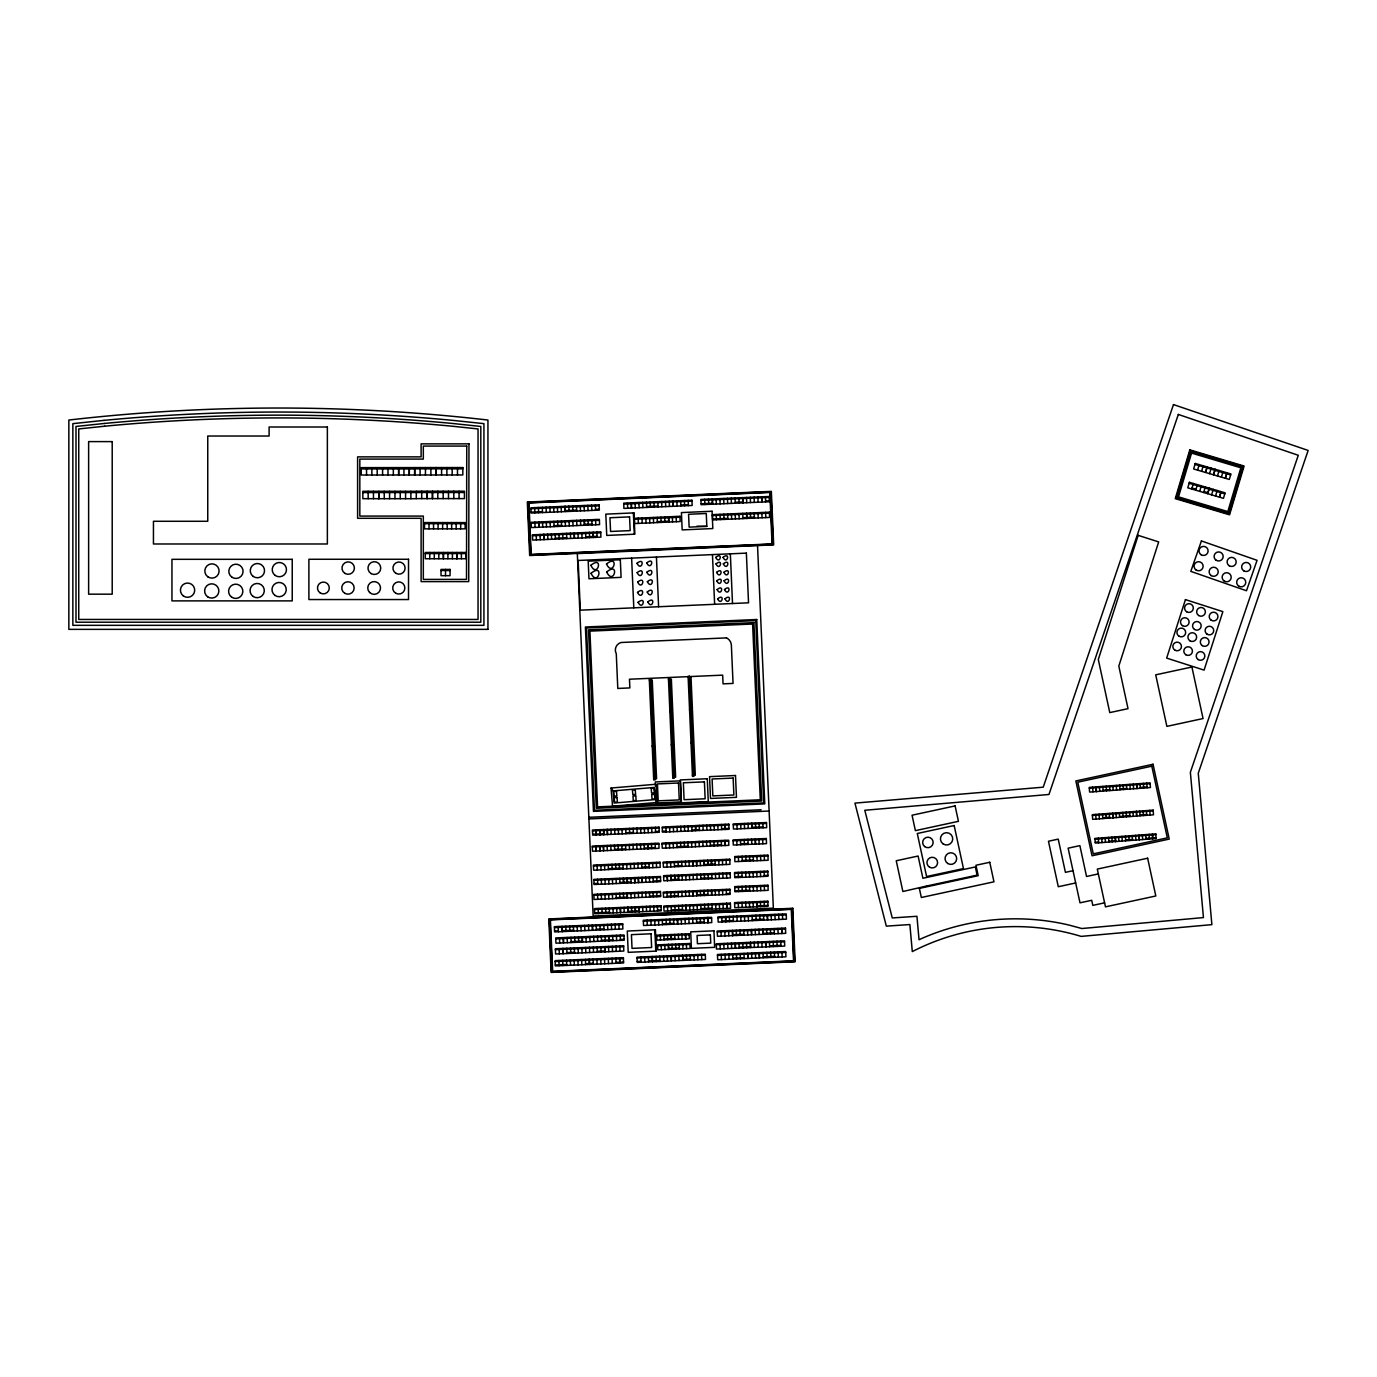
<?xml version="1.0" encoding="UTF-8"?>
<svg xmlns="http://www.w3.org/2000/svg" width="1377" height="1377" viewBox="0 0 1377 1377"><rect width="100%" height="100%" fill="white"/><g stroke="black" fill="none" stroke-linecap="round" stroke-linejoin="round"><path stroke-width="1.5" d="M1191.742 488.99L1193.343 483.499M1197.56 470.108L1199.178 464.617M1195.752 490.178L1197.37 484.687M1201.605 471.295L1203.223 465.805M1199.694 491.331L1201.312 485.84M1203.67 492.501L1205.34 487.028M1209.574 473.654L1211.192 468.146M1209.281 488.181L1207.663 493.672L1209.299 488.181M1211.605 494.842L1213.24 489.351M1217.475 475.977L1219.093 470.469M1215.564 495.995L1217.165 490.505M1221.382 477.13L1223 471.623M1221.089 491.658L1219.471 497.149L1221.141 491.675M1072.993 870.712L1065.419 872.347L1058.224 839.127L1048.465 841.244L1058.293 886.719L1075.644 882.967M1098.347 873.913L1086.539 876.478L1079.878 845.633L1068.122 848.18L1079.998 902.83L1091.703 900.3L1092.804 905.377L1104.595 902.83M611.027 788.023L656.02 784.253L657.535 802.447L612.558 806.216L611.027 788.023L613.161 790.897L614.176 803.032L655.418 799.572L657.535 802.447M613.161 790.897L654.385 787.437L655.418 799.572M1089.327 788.212L1150.139 783.668M1103.115 790.278L1109.81 789.778M1120.017 788.952L1126.713 788.47M1140.294 787.472L1146.972 786.973M1120.069 789.761L1150.432 787.541L1150.088 782.859L1089.259 787.403L1089.603 792.068L1119.966 789.847L1119.725 785.097M1122.875 813.153L1153.22 810.933M1092.409 815.477L1122.754 813.239M1102.805 817.783L1109.535 817.284M1119.639 816.544L1129.794 815.735M1140.018 814.977L1146.731 814.478M1095.025 839.213L1155.837 834.669M1125.715 839.953L1132.41 839.471M1145.991 838.473L1156.06 837.732M1095.249 842.276L1098.588 842.018M1108.812 841.278L1115.508 840.779M706.814 526.358L689.137 527.133L688.569 514.275L706.263 513.501L706.814 526.358L696.969 526.186M576.756 553.451L529.663 555.516L527.322 502.037L771.344 491.382L773.685 544.862L577.324 553.606L593.143 916.015L773.358 908.149L757.539 545.74M688.156 677.364L691.03 677.243L692.424 709.241L689.55 709.362M649.359 680.152L652.25 680.014L653.662 712.27L650.77 712.391M668.482 679.309L671.356 679.188L672.751 711.169L669.876 711.307M689.584 710.36L692.459 710.239L693.87 742.237L690.979 742.358M669.928 712.305L672.802 712.184L674.196 744.165L671.322 744.303M650.805 713.406L653.714 713.286L655.108 745.525L652.216 745.663M691.03 743.356L693.905 743.236L695.299 775.234L692.424 775.354M671.356 745.301L674.231 745.181L675.642 777.179L672.751 777.299M652.268 746.661L655.159 746.541L656.571 778.797L653.662 778.917M588.84 817.301L761.137 809.779M588.908 818.919L769.123 811.036M735.163 498.835L769.209 497.407M700.979 500.35L735.025 498.922M623.729 504.068L691.977 501.125M530.937 508.715L599.167 505.772M735.301 502.261L742.823 501.951M765.595 500.987L769.364 500.832M701.117 503.775L712.477 503.293M646.639 506.547L657.931 506.065M680.823 505.032L688.311 504.722M531.074 512.141L542.435 511.676M565.258 510.626L576.619 510.161M595.57 509.37L599.322 509.197M565.327 521.711L599.391 520.282M712.477 515.566L769.399 513.105M531.143 523.226L565.207 521.797M668.637 517.7L679.997 517.218M634.453 519.215L668.499 517.786M584.468 524.344L591.99 524.035M712.615 518.991L727.796 518.354M742.926 517.735L754.338 517.167M554.053 525.704L561.541 525.394M657.345 521.694L668.637 521.212M565.517 526.048L599.58 524.62L599.356 519.37L531.109 522.313L531.333 527.563L565.379 526.134L565.293 520.799M532.469 535.722L600.716 532.796M555.379 538.2L566.67 537.736M585.793 536.858L597.05 536.376M733.27 824.806L766.507 823.412M592.489 830.899L659.067 828.025M662.268 827.904L728.846 825.047M625.984 832.775L633.334 832.465M655.555 831.536L659.222 831.381M695.764 829.78L699.413 829.625M721.617 828.696L728.984 828.386M751.945 827.37L762.927 826.923M592.644 834.255L603.728 833.791M662.406 831.26L666.072 831.106M691.96 830.021L695.626 829.866M695.265 841.691L662.027 843.085L662.251 848.198L695.471 846.803L695.385 841.605L728.605 840.211L728.829 845.34L695.592 846.717M728.64 841.106L662.062 843.963M733.132 840.796L766.352 839.402M592.299 846.958L658.877 844.084M644.316 848.06L655.314 847.595M677.054 846.7L688.07 846.235M710.412 845.22L721.428 844.755M740.688 843.826L748.055 843.516M614.641 849.385L625.674 848.92M625.829 849.712L659.049 848.318L658.843 843.206L592.265 846.08L592.471 851.193L625.709 849.798L625.623 844.6M734.733 857.423L767.953 856.029M593.453 865.978L660.031 863.104M663.232 862.983L729.81 860.109M742.289 860.453L753.374 859.988M608.445 868.698L623.11 868.078M641.802 867.217L649.135 866.908M674.506 865.858L681.873 865.548M704.146 864.549L715.231 864.085M663.611 876.564L730.189 873.689M734.578 873.414L767.798 872.02M593.9 880.264L660.478 877.39M671.167 879.593L678.551 879.283M700.773 878.285L711.892 877.803M734.716 876.753L742.048 876.443M764.269 875.514L767.936 875.359M594.038 883.604L597.704 883.466M619.891 882.519L631.062 881.986M653.249 881.056L660.616 880.746M734.75 887.494L767.987 886.099M593.9 895.222L660.478 892.348M729.93 890.144L663.353 893.019M734.905 890.85L749.69 890.231M616.242 897.632L627.258 897.184M649.6 896.169L660.616 895.704M667.174 896.203L678.293 895.738M696.848 894.878L707.933 894.413M726.419 893.639L730.085 893.484M594.52 909.491L661.098 906.634M734.612 903.484L767.832 902.09M663.834 906.909L730.412 904.035M756.954 905.911L767.97 905.446M594.657 912.848L609.46 912.228M628.015 911.367L639.1 910.903M657.569 910.128L661.235 909.973M671.391 909.939L682.476 909.474M700.996 908.631L712.116 908.166M752.031 915.43L717.968 916.858L718.192 922.108L786.422 919.165L786.215 913.915L752.152 915.344L752.238 920.679M718.002 917.753L786.25 914.827M643.352 921.161L711.599 918.235M554.449 927.582L622.679 924.638M721.927 921.041L733.321 920.559M752.341 919.681L763.701 919.199M662.492 923.812L673.749 923.33M696.676 922.297L704.198 921.97M554.587 931.007L558.339 930.852M562.195 930.697L573.555 930.215M596.379 929.182L603.935 928.873M589.941 937.324L624.005 935.895M717.279 931.936L785.51 928.993M555.757 938.839L589.821 937.41M656.76 936.033L689.12 934.673M601.508 940.284L612.834 939.803M620.39 939.493L624.142 939.338M732.633 934.725L743.924 934.26M763.013 933.382L774.339 932.9M571.128 941.627L582.419 941.162M590.131 941.661L624.177 940.233L623.97 934.983L555.723 937.926L555.947 943.176L589.993 941.748L589.907 936.412M664.127 938.994L674.919 938.529M555.396 949.648L623.643 946.705M657.621 945.724L689.963 944.364M750.482 943.193L784.529 941.765M716.281 944.708L750.345 943.279M566.945 952.609L574.519 952.299M597.343 951.249L604.899 950.939M668.602 948.529L679.36 948.082M739.191 947.187L750.482 946.722M769.605 945.827L780.862 945.362M623.42 958.616L555.172 961.559M637.069 958.048L705.317 955.104M751.515 953.056L717.451 954.485L717.675 959.735L785.923 956.791L785.699 951.541L751.653 952.97L751.739 958.306M717.503 955.397L785.733 952.454M589.511 963.47L593.263 963.315M616.001 962.368L623.557 962.041M637.224 961.49L640.976 961.335M648.636 961.008L659.962 960.526M682.82 959.494L690.376 959.184M555.327 964.984L566.687 964.502M585.621 963.711L589.373 963.556M732.857 958.185L744.148 957.721M763.237 956.826L774.562 956.361M414.787 468.834L462.827 468.834M361.222 468.92L414.597 468.955M416.215 491.314L362.839 491.279L362.839 498.681L416.215 498.715L416.405 491.21L464.445 491.21L464.445 498.612L416.405 498.612M362.839 492.553L464.445 492.484M424.512 523.673L465.168 523.673M425.252 553.554L465.908 553.554M441.019 570.508L450.055 570.508M1194.978 464.41L1230.642 474.91M1189.126 483.293L1224.79 493.792M1192.017 488.043L1195.942 489.196M1204.014 491.572L1207.939 492.725M1149.761 810.365L1150.105 815.046M1146.731 783.1L1147.075 787.782M1149.038 834.359L1149.382 839.041M1146.421 810.623L1146.766 815.287M1143.358 783.358L1143.685 788.023M1145.716 834.6L1146.043 839.282M1143.082 810.864L1143.444 815.545M1140.001 783.599L1140.363 788.281M1142.342 834.841L1142.686 839.522M1139.726 811.105L1140.07 815.786M1136.989 788.522L1136.645 783.84L1136.989 788.522M1136.369 811.363L1136.713 816.027L1136.335 811.363M1133.254 784.098L1133.598 788.763M1135.56 835.34L1135.939 840.022M1132.944 811.604L1133.323 816.286M1129.897 784.339L1130.242 789.021M1132.204 835.598L1132.548 840.263M1129.588 811.862L1129.863 816.527M1126.438 784.597L1126.851 789.262M1128.779 835.839L1129.123 840.521M1126.162 812.103L1126.506 816.785M1123.081 784.838L1123.425 789.52M1125.422 836.097L1125.646 840.848M1122.806 812.344L1123.047 817.112M1121.928 836.424L1122.307 841.089M1119.312 812.688L1119.656 817.353M1116.231 785.424L1116.575 790.088M1118.589 836.665L1118.933 841.347M1115.972 812.929L1116.317 817.594M1112.891 785.665L1113.218 790.346M1109.535 785.906L1109.896 790.587M1111.876 837.164L1112.22 841.829M1109.26 813.428L1109.604 818.093M1106.196 786.164L1106.523 790.828M1108.519 837.405L1108.864 842.087M1105.903 813.669L1106.213 818.351M1102.822 786.405L1103.166 791.069M1105.129 837.646L1105.473 842.328M1102.512 813.91L1102.822 818.592M1099.397 786.663L1099.775 791.327M1101.738 837.904L1102.013 842.586M1099.053 814.168L1099.397 818.85M1096.385 791.568L1096.04 786.904L1096.316 791.586M1098.312 838.163L1098.657 842.827M1095.713 814.409L1096.04 819.091M1092.615 787.162L1092.977 791.827M730.344 553.829L732.512 603.522M712.46 554.604L714.629 604.296M656.433 557.048L658.602 606.741M655.486 786.147L655.297 781.947L680.479 780.845L681.408 801.896L656.227 802.98L655.676 790.364M654.85 929.836L655.779 951.128M633.386 512.933L634.315 534.224M631.63 558.133L633.799 607.825M765.423 496.649L765.646 501.899M765.612 512.347L765.819 517.597M782.463 914.07L782.618 919.32M781.895 951.696L782.17 956.946M780.69 941.025L780.966 946.257M761.842 512.502L762.066 517.752M778.676 914.225L778.866 919.475M777.919 928.408L778.16 933.64M778.16 951.868L778.366 957.101M776.938 941.179L777.162 946.429M757.884 496.977L758.107 502.209M757.987 512.674L758.211 517.907M774.907 914.38L775.131 919.629M774.167 928.563L774.39 933.813M774.39 952.023L774.614 957.273M773.185 941.334L773.409 946.584M754.097 497.131L754.321 502.381M771.137 914.552L771.361 919.784M754.148 512.829L754.458 518.079M770.397 928.718L770.621 933.967M770.621 952.178L770.862 957.428M769.433 941.489L769.64 946.739M750.293 497.286L750.499 502.536M767.368 914.707L767.591 919.956M750.379 512.984L750.603 518.234M767.316 914.707L767.54 919.956M762.806 822.689L763.013 827.801M764.201 855.306L764.459 860.418M766.593 928.873L766.8 934.122M762.6 838.679L762.858 843.791M764.097 871.28L764.269 876.409M764.235 885.377L764.493 890.489M766.869 952.333L767.075 957.583M764.132 901.367L764.304 906.479M765.664 941.644L765.87 946.894M765.612 941.661L765.819 946.894M746.541 497.441L746.695 502.691M746.85 518.389L746.627 513.139L746.713 518.475M763.564 914.862L763.736 920.111M759.106 822.844L759.312 827.956M760.534 855.461L760.758 860.573M760.397 871.434L760.62 876.564M763.047 934.277L762.841 929.045L762.996 934.277M758.951 838.817L759.157 843.946M760.586 885.531L760.793 890.644M763.065 952.488L763.237 957.738M760.431 901.522L760.655 906.634M761.808 941.816L762.066 947.049M759.76 915.017L759.897 920.266M742.737 513.397L742.96 518.63M756.885 855.599L757.109 860.728M755.439 822.998L755.663 828.111M756.73 871.589L756.954 876.719M758.951 929.2L759.157 934.449M756.92 885.686L757.126 890.799M759.261 952.66L759.467 957.893M759.175 952.66L759.381 957.91M757.97 941.971L758.262 947.221M738.881 497.768L739.105 503.018M755.921 915.189L756.128 920.421M738.933 513.552L739.174 518.802M753.219 855.754L753.426 860.883M751.618 839.127L751.825 844.256M753.064 871.744L753.253 876.874M753.236 885.841L753.443 890.953M755.181 929.355L755.405 934.604M753.099 901.832L753.288 906.944M755.405 952.815L755.612 958.065M754.2 942.126L754.407 947.376M735.111 497.923L735.215 503.259M735.18 513.707L735.421 518.957M748.038 823.308L748.245 828.42M749.484 855.909L749.742 861.038M747.935 839.282L748.107 844.411M749.381 871.899L749.553 877.029M749.518 885.996L749.725 891.108M751.412 929.509L751.635 934.759L751.291 929.595M749.415 901.987L749.587 907.099M750.431 942.281L750.654 947.531L784.718 946.102L784.494 940.87L716.247 943.796L716.47 949.046L750.534 947.617L750.31 942.367M731.239 498.164L731.411 503.414M731.411 513.862L731.652 519.112M744.32 823.463L744.596 828.575M745.783 856.081L745.99 861.193M748.227 915.585L748.486 920.834M744.217 839.436L744.389 844.566M745.628 872.054L745.886 877.166M745.8 886.151L746.024 891.263M747.487 929.768L747.763 935M745.663 902.142L745.869 907.254M746.506 942.539L746.764 947.772M727.435 498.336L727.676 503.569M727.607 514.017L727.882 519.267M740.671 823.618L740.878 828.73M742.117 856.219L742.237 861.348M744.458 915.739L744.699 920.989M740.43 839.609L740.637 844.721M741.876 872.209L742.169 877.338M742.065 886.306L742.272 891.418M743.735 929.923L743.976 935.155M741.996 902.296L742.203 907.409M743.976 953.383L744.182 958.616M742.754 942.694L742.978 947.944M723.7 498.491L723.906 503.724M736.902 823.773L737.125 828.885M738.347 856.391L738.571 861.503M740.723 915.894L740.946 921.144M723.854 514.189L724.027 519.422M736.747 839.763L736.97 844.876M738.21 872.364L738.433 877.493M738.382 886.461L738.606 891.573M739.983 930.077L740.189 935.327M738.244 902.451L738.468 907.563M740.206 953.538L740.43 958.771M739.019 942.849L739.208 948.099M719.93 498.646L720.119 503.896M719.964 514.344L720.274 519.594M736.953 916.066L737.16 921.299M736.23 930.232L736.42 935.482M736.454 953.693L736.661 958.943M716.109 498.801L716.367 504.051M716.212 514.499L716.436 519.749M733.132 916.221L733.407 921.454M732.633 953.848L732.891 959.098M731.428 943.159L731.635 948.409M729.38 916.376L729.552 921.626M726.109 859.386L726.264 864.498M726.488 872.966L726.695 878.078M728.64 930.542L728.812 935.792M726.23 889.404L726.454 894.534M726.712 903.312L726.918 908.424M728.881 954.003L729.035 959.253M726.66 903.312L726.867 908.424M727.658 943.331L727.882 948.564M708.466 499.128L708.759 504.361M721.445 824.462L721.668 829.574M722.409 859.541L722.615 864.653M721.255 840.521L721.445 845.633M722.787 873.121L723.011 878.233M724.836 930.714L724.973 935.964M722.546 889.559L722.736 894.689M722.994 903.467L723.2 908.579M724.99 954.175L725.283 959.408M723.854 943.486L723.992 948.736M704.68 499.283L704.921 504.533M717.778 824.616L718.002 829.729M721.737 916.703L721.944 921.936M718.742 859.696L718.949 864.808M719.121 873.259L719.345 878.388M717.572 840.676L717.796 845.788M720.997 930.869L721.204 936.119M718.88 889.714L719.069 894.843M719.328 903.622L719.551 908.734M721.221 954.33L721.428 959.58M719.999 943.641L720.24 948.891M714.112 824.771L714.302 829.883M715.059 859.85L715.265 864.963M715.438 873.414L715.644 878.543M713.888 840.831L714.112 845.943M715.197 889.869L715.42 894.998M715.661 903.777L715.868 908.889M710.377 824.926L710.601 830.038M711.771 873.569L711.943 878.698M710.188 840.986L710.394 846.098M711.995 903.932L712.202 909.044M706.659 825.081L706.935 830.193M708.053 873.724L708.277 878.853M706.521 841.14L706.728 846.253M707.812 890.179L707.967 895.308M708.226 904.087L708.501 909.199M707.795 917.478L708.019 922.728M707.744 917.478L707.967 922.728M703.01 825.236L703.131 830.365M704.353 873.879L704.559 879.008M702.804 841.295L703.027 846.407M688.19 500.367L688.345 505.617M704.559 904.241L704.697 909.354M704.008 917.633L704.215 922.883M699.241 825.391L699.482 830.503M700.222 860.47L700.445 865.582M700.6 874.051L700.824 879.163M699.068 841.45L699.275 846.562M684.403 500.54L684.61 505.772M700.342 890.489L700.549 895.618M700.824 904.396L701.013 909.508M700.256 917.788L700.48 923.038M701.53 954.364L701.736 959.614M696.917 874.206L697.003 879.404M680.617 500.694L680.858 505.944M697.141 904.551L697.227 909.749M696.487 917.96L696.71 923.192M697.743 954.519L697.932 959.769M691.788 825.787L692.011 830.899M693.13 874.429L693.302 879.559M691.598 841.846L691.753 846.958M676.864 500.849L677.088 506.099M693.354 904.792L693.56 909.904M676.124 516.478L676.331 521.728M692.665 918.115L692.889 923.365M693.991 954.674L694.18 959.924M688.104 825.942L688.293 831.054M689.051 861.021L689.275 866.133M689.429 874.584L689.636 879.714M687.88 842.001L688.104 847.113M689.188 891.039L689.395 896.169M689.636 904.947L689.86 910.059M672.355 516.633L672.561 521.883M688.861 918.27L689.085 923.519M690.187 954.829L690.428 960.079M684.421 826.097L684.644 831.209M685.385 861.176L685.591 866.288M684.214 842.156L684.455 847.268M685.763 874.739L685.987 879.869M669.239 501.176L669.463 506.409M685.505 891.194L685.746 896.307M668.809 522.038L668.585 516.788L668.688 522.124M686.366 943.658L686.572 948.633M685.023 918.425L685.247 923.674M686.383 955.001L686.658 960.234M680.754 826.252L680.961 831.364M681.701 861.331L681.925 866.443M680.565 842.311L680.772 847.423M682.08 874.894L682.321 880.023M665.487 501.331L665.711 506.564M681.856 891.349L682.063 896.461M682.321 905.257L682.51 910.369M682.768 943.813L682.975 948.787M664.661 517.029L664.884 522.279M681.271 918.597L681.477 923.829M681.908 934.105L682.097 939.097M677.071 826.407L677.243 831.519M677.983 861.486L678.259 866.598M676.882 842.466L677.088 847.578M661.648 501.486L661.855 506.736M678.121 891.504L678.327 896.616M678.586 905.412L678.809 910.524M679.188 943.951L679.395 948.942M660.926 517.201L661.132 522.434M678.327 934.26L678.534 939.252M677.725 924.001L677.501 918.752L711.548 917.323L711.771 922.573L643.541 925.499L643.317 920.266L677.364 918.838L677.587 924.087M673.319 826.561L673.577 831.674M678.827 955.311L679.05 960.561M674.282 861.641L674.541 866.753M673.164 842.621L673.387 847.733M674.455 891.659L674.627 896.771M674.919 905.567L675.091 910.679M657.879 501.641L657.965 506.977M675.625 944.106L675.814 949.097M657.173 517.356L657.38 522.589M674.747 934.415L674.971 939.389M669.652 826.716L669.79 831.828M673.56 918.993L673.835 924.242M674.988 955.466L675.195 960.716M670.53 861.795L670.823 866.908M670.995 875.359L671.201 880.488M669.377 842.776L669.67 847.888M670.909 875.359L671.133 880.488M670.754 891.814L670.874 896.943M671.219 905.722L671.339 910.834M653.989 501.882L654.161 507.132M672.028 944.261L672.2 949.235M671.184 934.57L671.391 939.544L671.133 934.57M653.404 517.511L653.593 522.761M665.9 826.871L666.107 831.983M669.824 919.147L670.048 924.397M671.219 955.638L671.442 960.871L705.506 959.442L705.282 954.209L637.035 957.153L637.258 962.385L671.305 960.957L671.098 955.724M666.847 861.95L667.088 867.062M665.693 842.931L665.917 848.043M666.984 891.969L667.191 897.098M667.466 905.877L667.673 910.989M650.202 502.054L650.409 507.287M668.413 944.415L668.637 949.39M668.379 944.415L668.585 949.39M667.518 934.708L667.725 939.699M649.583 517.666L649.841 522.916M666.055 919.302L666.279 924.552M667.294 955.879L667.501 961.129M646.45 502.209L646.656 507.459M664.73 944.57L665.022 949.545M663.955 934.863L664.075 939.854M645.813 517.821L646.037 523.071M662.303 919.457L662.509 924.707M663.525 956.034L663.766 961.284M642.663 502.364L642.904 507.614M661.149 944.708L661.373 949.7M660.306 935.017L660.495 940.009M655.383 827.302L655.538 832.414M642.009 517.993L642.233 523.226M656.33 862.381L656.554 867.493M656.726 876.667L656.949 881.779M658.533 919.629L658.757 924.862M655.125 843.361L655.349 848.473M659.772 956.189L660.013 961.439M656.726 891.625L656.949 896.737M657.345 905.894L657.604 911.006M638.859 502.519L639.135 507.769M651.682 827.457L651.889 832.569M652.629 862.536L652.853 867.648M638.153 518.148L638.394 523.398M653.059 876.822L653.283 881.934M651.459 843.516L651.7 848.628M654.729 919.784L654.901 925.034M656.02 956.344L656.227 961.594M653.059 891.78L653.3 896.892M653.679 906.049L653.92 911.161M635.055 502.691L635.331 507.924M648.016 827.611L648.24 832.724M648.98 862.673L649.187 867.803M649.41 876.977L649.617 882.089M650.925 919.939L651.063 925.189M652.25 956.516L652.474 961.748M649.41 891.935L649.617 897.047M650.013 906.204L650.237 911.316M652.199 956.516L652.423 961.748M644.333 827.766L644.556 832.878M645.279 862.828L645.52 867.958M644.143 843.826L644.333 848.938M645.727 877.132L645.951 882.244M647.087 920.111L647.31 925.344M645.744 892.089L645.951 897.202M646.347 906.359L646.553 911.471M648.395 956.671L648.619 961.921M627.447 503.001L627.688 508.251M640.615 827.921L640.873 833.033M641.63 862.983L641.837 868.112M640.46 843.981L640.684 849.093M642.009 892.244L642.233 897.356M642.629 906.514L642.887 911.626M644.556 956.826L644.866 962.075M636.949 828.076L637.121 833.188M637.912 863.138L638.119 868.267M636.759 844.135L636.914 849.248M638.343 892.399L638.515 897.511M640.804 956.981L641.011 962.23M633.162 828.231L633.454 833.343M634.126 863.31L634.418 868.422M634.642 877.597L634.849 882.709M633.041 844.29L633.248 849.402M634.556 877.597L634.763 882.709M635.262 906.823L635.468 911.935M634.556 892.554L634.763 897.666M635.176 906.823L635.382 911.953M629.496 828.386L629.685 833.498M630.442 863.465L630.649 868.577M630.89 877.751L631.114 882.864M629.289 844.445L629.513 849.557M630.873 892.709L631.114 897.821M631.509 906.978L631.716 912.09M625.812 828.541L625.898 833.739M626.776 863.62L626.862 868.818M627.206 877.906L627.43 883.018L627.086 877.992M627.826 907.133L628.05 912.245M627.705 907.219L627.912 912.331M621.974 828.782L622.18 833.894M622.938 863.861L623.144 868.973M623.42 878.147L623.643 883.259M621.784 844.841L621.991 849.953M623.368 878.147L623.592 883.259M623.368 893.105L623.643 898.217M624.039 907.374L624.211 912.486M618.325 828.937L618.531 834.049M619.271 863.999L619.512 869.128M619.736 878.302L619.925 883.414M618.135 844.996L618.325 850.108M619.719 893.26L619.925 898.372M620.218 935.155L620.425 940.388M618.893 923.898L619.065 929.148M619.839 945.965L620.011 951.214M614.641 829.092L614.865 834.204M615.622 864.154L615.829 869.283M616.07 878.44L616.276 883.569M614.469 845.151L614.676 850.263M616.053 893.415L616.259 898.527M616.689 907.684L616.879 912.796M616.397 935.31L616.621 940.56M615.089 924.053L615.33 929.303M616.053 946.119L616.259 951.369M610.992 829.247L611.199 834.359M611.956 864.308L612.163 869.438M612.386 878.595L612.61 883.724M615.846 958.013L616.035 963.263M610.786 845.306L611.009 850.418M612.369 893.57L612.593 898.682M613.006 907.839L613.195 912.951M596.878 532.038L597.102 537.288M595.38 505.032L595.553 510.265M595.604 519.525L595.776 524.775M612.662 935.465L612.868 940.715M607.309 829.402L607.515 834.514M611.336 924.208L611.577 929.458M612.3 946.274L612.524 951.524M607.257 829.402L607.481 834.514M608.221 864.463L608.479 869.593M608.703 878.75L608.927 883.879M612.059 958.185L612.283 963.418M607.068 845.461L607.326 850.573M608.668 893.725L608.875 898.837M609.271 907.994L609.495 913.106M591.576 505.187L591.8 510.437M591.8 519.697L592.024 524.93M607.567 924.363L607.791 929.613M608.514 946.429L608.754 951.679M604.555 864.618L604.727 869.748M604.951 878.922L605.209 884.034M608.307 958.34L608.514 963.59M604.951 893.88L605.157 898.992M605.622 908.149L605.777 913.261M589.39 532.348L589.597 537.598M587.841 505.342L588.048 510.592M588.048 519.852L588.272 525.102M605.071 935.775L605.346 941.025M603.763 924.535L604.021 929.768M600.854 864.773L601.06 869.903M601.284 879.06L601.508 884.189M604.537 958.495L604.71 963.745M601.198 894.034L601.508 899.147M601.904 908.304L602.11 913.416M585.604 532.52L585.827 537.753M584.055 505.497L584.296 510.747M601.267 935.947L601.542 941.179M600.011 924.69L600.165 929.923M600.906 946.756L601.129 952.006M597.084 864.928L597.308 870.057M597.532 879.232L597.756 884.344M600.733 958.65L600.957 963.9M597.532 894.189L597.738 899.301M598.134 908.459L598.375 913.571M581.834 532.675L582.006 537.925M580.251 505.652L580.509 510.901M580.509 520.162L580.681 525.412M597.515 936.102L597.652 941.352M596.207 924.845L596.327 930.095M597.153 946.911L597.291 952.161M596.843 958.822L597.153 964.055M577.979 532.83L578.254 538.08M576.498 505.824L576.653 511.056M576.705 520.317L576.877 525.566M593.659 936.257L593.883 941.507M593.315 947.083L593.521 952.316M593.091 958.977L593.315 964.227M572.694 505.979L572.815 511.228M572.815 520.489L573.039 525.739M588.581 925.155L588.685 930.491M589.545 947.238L589.631 952.557M589.322 959.132L589.545 964.382M589.201 959.218L589.408 964.468M570.371 533.157L570.612 538.39M568.856 506.134L569.045 511.383M569.045 520.644L569.286 525.894M586.017 936.67L586.189 941.902M584.657 925.413L584.932 930.645M585.655 947.479L585.827 952.729M585.432 959.373L585.604 964.623M566.618 533.312L566.704 538.648M565.086 506.288L565.293 511.538L564.949 506.375M580.922 925.568L581.128 930.818M581.869 947.634L582.075 952.884M581.628 959.528L581.851 964.778M562.694 533.553L562.952 538.803M561.145 506.547L561.368 511.779M561.42 521.04L561.627 526.289M578.478 936.98L578.701 942.229M578.099 947.789L578.323 953.039M577.152 925.723L577.376 930.972M577.892 959.7L578.099 964.933M558.959 533.708L559.148 538.958M557.41 506.702L557.616 511.951M557.633 521.212L557.84 526.444M574.691 937.135L574.932 942.384M573.383 925.878L573.607 931.127M574.329 947.944L574.57 953.194M574.106 959.855L574.347 965.088M555.189 533.863L555.396 539.113M553.64 506.856L553.864 512.106M553.864 521.367L554.088 526.616M570.939 937.289L571.162 942.539M569.63 926.033L569.837 931.282M570.526 948.116L570.801 953.349M570.302 960.01L570.577 965.26M551.402 534.035L551.626 539.268M549.888 507.011L550.094 512.261M550.094 521.522L550.301 526.771M567.083 937.462L567.358 942.694M565.775 926.205L565.981 931.437M566.773 948.271L566.945 953.521M566.549 960.165L566.722 965.415M547.65 534.19L547.874 539.423M546.118 507.166L546.325 512.416M546.273 521.676L546.549 526.926M562.969 948.426L563.193 953.676M562.883 948.426L563.107 953.676M562.745 960.32L562.883 965.57M543.846 534.345L544.07 539.595M543.795 534.345L544.018 539.595M542.314 507.338L542.469 512.571M542.521 521.831L542.745 527.081M559.492 937.771L559.716 943.021M558.15 926.514L558.373 931.764M559.131 948.581L559.337 953.831M558.907 960.492L559.114 965.742M539.956 534.5L540.266 539.75M538.424 507.493L538.631 512.743M538.717 522.003L538.941 527.236M538.631 522.003L538.855 527.253M536.204 534.672L536.41 539.904M534.655 507.648L534.861 512.898M534.878 522.158L535.102 527.408M461.364 552.47L461.433 558.735M460.675 522.589L460.675 528.854M459.075 491.21L459.075 498.612M457.543 467.56L457.457 474.962M456.166 522.589L456.166 528.854M453.773 491.21L453.808 498.612M452.413 552.47L452.413 558.735M452.19 467.56L452.172 474.962M451.673 522.589L451.656 528.854M448.489 491.21L448.489 498.612M447.921 552.47L447.904 558.735M447.181 522.589L447.181 528.854M446.905 467.56L446.871 474.962M445.511 569.424L445.511 575.689M443.187 491.21L443.187 498.612M442.671 522.589L442.619 528.854M441.587 467.56L441.587 474.962M438.815 552.47L438.815 558.735M438.075 522.589L438.075 528.854M437.8 491.21L437.8 498.612M436.268 467.56L436.268 474.962M436.182 467.56L436.182 474.962M434.34 552.47L434.237 558.735M433.497 522.589L433.583 528.854M430.898 467.56L430.898 474.962M429.744 552.47L429.744 558.735M428.987 522.589L429.004 528.854M425.527 467.56L425.407 474.962M421.706 491.21L421.706 498.612M420.105 467.56L420.105 474.962M414.787 467.56L414.787 474.962M414.597 467.681L414.597 475.065M410.845 491.314L410.914 498.715M405.578 491.314L405.578 498.715M403.943 467.681L403.943 475.065M400.259 491.314L400.259 498.715M394.958 491.314L394.958 498.715M393.357 467.681L393.323 475.065M389.571 491.314L389.571 498.715M387.97 467.681L387.97 475.065M384.2 491.314L384.286 498.715M382.599 467.681L382.599 475.065M377.178 467.681L377.178 475.065M373.477 491.314L373.477 498.715M371.859 467.681L371.876 475.065M368.141 491.279L368.175 498.715M366.523 467.629L366.557 475.065M591.026 573.331C598.186 587.704 604.52 562.04 591.026 573.331M606.655 572.023C613.815 586.413 620.149 560.732 606.655 572.023M590.871 565.293C597.446 579.218 604.038 554.621 590.871 565.293M606.5 563.985C613.075 577.91 619.667 553.33 606.5 563.985M637.017 563.296C641.63 572.557 645.796 556.101 637.017 563.296M637.155 572.643C641.768 581.92 645.933 565.448 637.155 572.643M637.654 582.092C642.25 591.37 646.433 574.898 637.654 582.092M637.517 592.403C642.13 601.663 646.295 585.208 637.517 592.403M638.102 602.317C642.715 611.577 646.88 595.122 638.102 602.317M646.742 562.9C651.201 571.851 655.228 555.929 646.742 562.9M646.863 572.247C651.338 581.214 655.366 565.276 646.863 572.247M647.362 581.696C651.82 590.664 655.865 574.725 647.362 581.696M647.224 592.007C651.7 600.957 655.727 585.036 647.224 592.007M647.81 601.904C652.285 610.872 656.313 594.95 647.81 601.904M715.73 557.41C719.775 565.517 723.424 551.11 715.73 557.41M716.006 563.899C720.051 572.006 723.7 557.599 716.006 563.899M716.591 572.367C720.619 580.474 724.268 566.067 716.591 572.367M716.763 580.853C720.791 588.96 724.44 574.553 716.763 580.853M717.142 589.563C721.187 597.687 724.836 583.263 717.142 589.563M717.641 598.857C721.668 606.982 725.318 592.558 717.641 598.857M723.063 557.375C727.108 565.482 730.757 551.075 723.063 557.375M723.338 563.864C727.383 571.971 731.032 557.547 723.338 563.864M723.923 572.333C727.951 580.44 731.6 566.033 723.923 572.333M724.078 580.801C728.123 588.926 731.772 574.502 724.078 580.801M724.474 589.528C728.519 597.635 732.168 583.228 724.474 589.528M724.973 598.823C729.001 606.93 732.65 592.523 724.973 598.823M1189.401 482.329L1187.783 487.837L1223.464 498.336L1225.082 492.828L1189.401 482.329M1195.253 463.464L1193.635 468.955L1229.3 479.454L1230.918 473.963L1195.253 463.464M1207.147 466.958L1205.529 472.466L1207.216 466.975M1215.134 469.316L1213.516 474.807L1215.151 469.316M1226.941 472.793L1225.323 478.284L1226.993 472.81M1189.814 449.866L1175.269 498.629L1229.558 514.809L1244.102 466.046L1189.814 449.866M1190.244 450.658L1176.078 498.199L1229.127 514.017L1243.293 466.476L1190.244 450.658M1190.933 451.949L1177.369 497.493L1228.439 512.726L1242.002 467.182L1190.933 451.949M1191.553 453.102L1178.505 496.873L1227.819 511.573L1240.866 467.801L1191.553 453.102M1138.159 535.343L1098.295 659.497L1109.776 712.597L1128.021 708.656L1118.812 666.089L1158.677 541.918L1138.159 535.343M1185.442 599.615L1166.663 658.103L1204.1 670.117L1222.862 611.629L1185.442 599.615M1173.479 404.58L1043.232 787.179L854.945 803.118L886.323 926.136L909.87 924.552L912.297 951.593A225.467 225.467 0 0 1 1081.134 936.394L1211.88 924.638L1198.265 773.237L1308.15 450.434L1173.479 404.58M1178.333 414.443L1048.964 794.477L864.79 810.261L892.262 917.943L916.927 916.29L919.044 939.768L922.28 938.236A233.264 233.264 0 0 1 1068.948 925.051L1081.823 928.528L1203.446 917.581L1190.365 772.29L1298.287 455.288L1178.333 414.443M1201.415 540.937L1190.812 571.369L1246.478 590.75L1257.063 560.319L1201.415 540.937M926.583 886.048L902.882 891.504L896.238 860.763L918.098 856.029L922.9 878.268L975.346 866.942L977.119 875.135L926.583 886.048M1191.914 667.019L1155.716 674.833L1166.87 726.367L1203.05 718.553L1191.914 667.019M955.104 805.906L912.056 815.218L915.395 830.641L958.426 821.329L955.104 805.906M1153.048 764.252L1075.85 780.948L1092.03 855.788L1169.228 839.092L1153.048 764.252M1151.809 766.18L1077.778 782.188L1093.286 853.86L1167.3 837.853L1151.809 766.18M954.158 825.529L917.289 833.498L926.601 876.547L963.452 868.577L954.158 825.529M989.753 862.277L975.949 865.255L978.204 875.669L919.371 888.389L921.333 897.494L993.97 881.814L989.753 862.277M1147.643 858.215L1097.297 869.094L1105.473 906.858L1155.819 895.979L1147.643 858.215M104.032 420.364L72.861 423.651L72.861 625.33L483.929 625.33L483.929 423.651L452.758 420.364A1830.463 1830.463 0 0 0 104.032 420.364M104.342 423.462L75.993 426.457L75.993 622.215L480.814 622.215L480.814 426.457L452.448 423.462A1827.348 1827.348 0 0 0 104.342 423.462M104.6 426.216L78.747 428.935L78.747 619.461L478.043 619.461L478.043 428.935L452.19 426.216A1824.594 1824.594 0 0 0 104.6 426.216M616.5 791.379L613.694 791.62L614.073 796.164L616.879 795.94L616.5 791.379M635.245 789.813L632.439 790.054L632.818 794.598L635.623 794.357L635.245 789.813M653.989 788.229L651.183 788.47L651.562 793.014L654.368 792.791L653.989 788.229M617.016 797.455L614.194 797.679L614.59 802.24L617.395 801.999L617.016 797.455M635.761 795.872L632.938 796.113L633.317 800.657L636.14 800.416L635.761 795.872M654.505 794.305L651.682 794.546L652.061 799.09L654.884 798.849L654.505 794.305M1153.151 810.124L1092.34 814.668L1092.684 819.332L1153.496 814.805L1153.151 810.124M1155.768 833.86L1094.956 838.404L1095.3 843.068L1156.112 838.541L1155.768 833.86M770.862 491.727L527.839 502.33L530.145 555.172L773.168 544.552L770.862 491.727M770.225 492.157L528.527 502.725L530.799 554.724L772.497 544.173L770.225 492.157M769.812 492.45L528.957 502.966L531.212 554.432L772.049 543.915L769.812 492.45M633.936 512.898L605.811 514.137L606.741 535.429L634.866 534.19L633.936 512.898M712.064 511.246L681.408 512.588L682.166 529.904L712.821 528.561L712.064 511.246M629.564 516.891L609.959 517.752L610.562 531.47L630.167 530.61L629.564 516.891M746.368 553.124L578.151 560.473L580.319 610.166L748.537 602.816L746.368 553.124M620.321 559.75L588.203 561.145L588.96 578.77L621.096 577.359L620.321 559.75M756.748 619.512L585.397 627L593.453 811.38L764.786 803.893L756.748 619.512M755.749 620.614L586.499 627.998L594.451 810.278L763.701 802.894L755.749 620.614M753.89 622.628L588.513 629.857L596.31 808.265L761.688 801.035L753.89 622.628M752.617 624.022L589.907 631.114L597.566 806.87L760.293 799.779L752.617 624.022M726.505 637.895L621.165 642.491A7.78 7.78 0 0 0 616.276 653.748L617.791 688.448L629.857 687.915L629.478 679.222L722.667 675.143L723.045 683.853L733.046 683.422L731.376 645.297A8.641 8.641 0 0 0 726.505 637.895M689.55 676.314L688.104 676.365L692.476 776.353L693.905 776.301L689.55 676.314M650.753 679.068L649.307 679.136L653.714 779.933L655.159 779.864L650.753 679.068M669.876 678.241L668.43 678.31L672.802 778.298L674.231 778.229L669.876 678.241M735.49 775.509L709.551 776.645L710.498 798.453L736.454 797.335L735.49 775.509M707.279 778.745L680.238 779.933L681.236 802.825L708.277 801.638L707.279 778.745M733.149 778.074L712.098 778.986L712.838 795.906L733.889 794.994L733.149 778.074M678.517 782.997L657.449 783.926L658.189 800.829L679.257 799.917L678.517 782.997M704.422 781.878L683.353 782.79L684.094 799.71L705.144 798.78L704.422 781.878M792.825 908.286L548.803 918.941L551.127 972.42L795.149 961.766L792.825 908.286M792.326 908.631L549.32 919.234L551.626 972.076L794.632 961.473L792.326 908.631M791.689 909.078L549.991 919.629L552.263 971.628L793.961 961.077L791.689 909.078M791.276 909.371L550.421 919.888L552.676 971.336L793.513 960.819L791.276 909.371M655.418 929.802L627.275 931.041L628.205 952.333L656.347 951.111L655.418 929.802M713.94 930.835L690.703 931.85L691.409 948.357L714.646 947.342L713.94 930.835M651.028 933.795L631.423 934.656L632.026 948.374L651.631 947.514L651.028 933.795M710.377 934.914L697.072 935.482L697.433 943.71L710.739 943.125L710.377 934.914M769.175 496.495L700.927 499.438L701.151 504.688L769.399 501.744L769.175 496.495M691.942 500.212L623.695 503.156L623.919 508.406L692.149 505.462L691.942 500.212M599.133 504.86L530.885 507.803L531.109 513.053L599.356 510.11L599.133 504.86M769.364 512.192L712.443 514.654L712.666 519.904L769.588 517.442L769.364 512.192M679.963 516.306L634.401 518.303L634.625 523.553L680.169 521.556L679.963 516.306M600.682 531.883L532.434 534.827L532.658 540.077L600.906 537.133L600.682 531.883M728.812 824.152L695.574 825.546L695.798 830.658L729.018 829.281L728.812 824.152M766.473 822.534L733.235 823.928L733.459 829.04L766.679 827.646L766.473 822.534M659.032 827.147L592.454 830.021L592.678 835.133L659.256 832.259L659.032 827.147M695.454 825.632L662.234 827.026L662.44 832.138L695.66 830.744L695.454 825.632M766.318 838.524L733.08 839.901L733.304 845.03L766.524 843.636L766.318 838.524M767.918 855.151L734.681 856.546L734.905 861.658L768.125 860.264L767.918 855.151M659.996 862.226L593.418 865.083L593.642 870.212L660.22 867.338L659.996 862.226M729.776 859.231L663.198 862.105L663.404 867.217L729.982 864.343L729.776 859.231M730.154 872.811L663.576 875.669L663.783 880.798L730.361 877.924L730.154 872.811M767.764 871.125L734.543 872.519L734.75 877.648L767.97 876.254L767.764 871.125M660.444 876.512L593.866 879.387L594.072 884.499L660.65 881.624L660.444 876.512M767.953 885.222L734.716 886.616L734.939 891.728L768.159 890.334L767.953 885.222M660.444 891.47L593.866 894.344L594.072 899.456L660.65 896.582L660.444 891.47M729.896 889.249L696.676 890.644L696.882 895.773L730.12 894.379L729.896 889.249M696.555 890.73L663.318 892.124L663.542 897.236L696.762 895.859L696.555 890.73M661.063 905.739L594.485 908.613L594.692 913.726L661.27 910.851L661.063 905.739M767.798 901.212L734.561 902.606L734.784 907.718L768.005 906.324L767.798 901.212M730.361 903.157L663.783 906.032L664.007 911.144L730.585 908.269L730.361 903.157M622.645 923.743L554.397 926.669L554.621 931.919L622.869 928.976L622.645 923.743M785.475 928.081L717.228 931.024L717.451 936.274L785.699 933.331L785.475 928.081M689.085 933.813L656.726 935.172L656.932 940.147L689.292 938.787L689.085 933.813M623.592 945.81L555.361 948.753L555.585 953.986L623.815 951.042L623.592 945.81M689.929 943.503L657.569 944.863L657.793 949.837L690.135 948.495L689.929 943.503M623.385 957.703L555.138 960.647L555.361 965.897L623.592 962.953L623.385 957.703M327.365 427.008L269.1 427.008L269.1 436.027L207.755 436.027L207.755 521.281L153.449 521.281L153.449 543.984L327.365 543.984L327.365 427.008M112.208 441.604L88.627 441.604L88.627 594.175L112.208 594.175L112.208 441.604M468.972 443.859L421.104 443.859L421.104 456.871L357.607 456.871L357.607 518.303L421.104 518.303L421.104 581.61L468.731 581.61L468.972 443.859M466.751 446.079L423.324 446.079L423.324 459.092L359.827 459.092L359.827 516.082L423.324 516.082L423.324 579.39L466.51 579.39L466.751 446.079M462.827 467.56L361.222 467.629L361.222 475.031L462.827 474.962L462.827 467.56M465.168 522.589L424.512 522.589L424.512 528.854L465.168 528.854L465.168 522.589M465.908 552.47L425.252 552.47L425.252 558.735L465.908 558.735L465.908 552.47M292.234 559.32L171.953 559.32L171.953 600.888L292.234 600.888L292.234 559.32M408.521 559.269L308.896 559.269L308.896 599.546L408.521 599.546L408.521 559.269M450.055 569.424L441.019 569.424L441.019 575.689L450.055 575.689L450.055 569.424M487.94 629.358L68.85 629.358L68.85 420.037A1834.491 1834.491 0 0 1 487.94 420.037L487.94 629.358M1152.773 838.782L1152.429 834.101L1152.721 838.782M1139.33 839.763L1138.986 835.099L1139.295 839.781M1115.594 841.588L1115.25 836.906L1115.577 841.588M1112.977 817.852L1112.633 813.17L1112.96 817.852M781.947 933.486L781.723 928.253L781.895 933.486M761.86 502.054L761.636 496.822L761.842 502.054M742.943 502.846L742.737 497.613L742.857 502.846M755.508 844.101L755.284 838.972L755.491 844.101M756.989 906.789L756.782 901.677L756.971 906.789M751.98 828.265L751.773 823.153L751.962 828.265M747.986 958.461L747.763 953.211L747.935 958.461M735.456 948.254L735.249 943.004L735.438 948.254M732.667 935.637L732.461 930.387L732.616 935.637M712.563 504.206L712.339 498.956L712.511 504.206M725.352 829.419L725.145 824.307L725.3 829.436M725.163 845.478L724.939 840.366L725.111 845.495M725.799 921.781L725.576 916.531L725.713 921.781M711.599 865.117L711.393 860.005L711.565 865.117M711.737 895.136L711.53 890.024L711.685 895.153M707.898 865.272L707.675 860.16L707.847 865.272M704.181 865.427L703.974 860.315L704.095 865.427M704.318 895.463L704.095 890.334L704.232 895.463M696.762 865.737L696.538 860.625L696.624 865.823M692.975 865.978L692.751 860.866L692.924 865.978M693.096 895.997L692.889 890.885L693.044 896.014M673.319 506.254L673.095 501.004L673.267 506.254M686.211 910.214L685.987 905.102L686.194 910.214M685.712 938.942L685.505 933.967L685.677 938.942M682.854 960.406L682.631 955.156L682.803 960.406M678.637 880.178L678.413 875.049L678.586 880.178M674.919 880.333L674.713 875.204L674.868 880.333M667.466 880.643L667.243 875.514L667.449 880.643M648.033 848.783L647.827 843.671L648.016 848.783M631.527 508.079L631.303 502.846L631.441 508.096M642.284 882.399L642.061 877.287L642.233 882.399M638.567 882.554L638.343 877.442L638.515 882.554M639.186 911.781L638.962 906.668L639.135 911.781M627.43 897.976L627.206 892.864L627.31 898.062M620.562 912.641L620.338 907.529L620.545 912.641M619.839 963.108L619.633 957.858L619.788 963.108M593.349 537.443L593.143 532.193L593.332 537.443M609.116 940.87L608.892 935.62L609.099 940.87M603.814 834.669L603.591 829.556L603.763 834.669M603.608 850.728L603.401 845.616L603.556 850.728M600.097 834.823L599.89 829.711L600.011 834.823M604.985 951.834L604.761 946.601L604.933 951.834M599.907 850.883L599.683 845.771L599.821 850.883M584.502 525.257L584.296 520.007L584.485 525.257M596.344 834.978L596.138 829.866L596.344 834.978M596.155 851.038L595.948 845.926L596.138 851.038M592.575 930.25L592.368 925L592.558 930.25M574.45 538.235L574.226 532.985L574.364 538.235M582.454 942.075L582.23 936.825L582.437 942.075M563.554 942.866L563.331 937.617L563.468 942.866M562.229 931.609L562.005 926.36L562.143 931.609M456.906 558.735L456.906 552.47L456.889 558.735M443.428 558.735L443.428 552.47L443.36 558.735M432.498 498.612L432.498 491.21L432.43 498.612M427.145 498.612L427.145 491.21L427.025 498.612M409.313 475.065L409.313 467.681L409.244 475.065M398.676 475.065L398.676 467.681L398.641 475.065M378.916 498.715L378.916 491.314L378.795 498.715M943.142 843.946A6.162 6.162 0 0 0 952.729 839.282A6.162 6.162 0 0 0 943.882 833.309A6.162 6.162 0 0 0 943.142 843.946M947.703 863.482A5.818 5.818 0 0 0 956.671 858.869A5.818 5.818 0 0 0 948.202 853.413A5.818 5.818 0 0 0 947.703 863.482M924.604 846.528A5.25 5.25 0 0 0 933.09 843.258A5.25 5.25 0 0 0 926.015 837.543A5.25 5.25 0 0 0 924.604 846.528M929.561 867.2A5.336 5.336 0 0 0 937.599 862.656A5.336 5.336 0 0 0 929.63 857.974A5.336 5.336 0 0 0 929.561 867.2M1243.706 570.801A4.544 4.544 0 0 0 1250.712 567.204A4.544 4.544 0 0 0 1244.102 562.935A4.544 4.544 0 0 0 1243.706 570.801M1238.749 586.12A4.544 4.544 0 0 0 1245.755 582.523A4.544 4.544 0 0 0 1239.128 578.254A4.544 4.544 0 0 0 1238.749 586.12M1216.166 560.267A4.544 4.544 0 0 0 1223.172 556.669A4.544 4.544 0 0 0 1216.562 552.418A4.544 4.544 0 0 0 1216.166 560.267M1211.209 575.586A4.544 4.544 0 0 0 1218.215 571.989A4.544 4.544 0 0 0 1211.588 567.737A4.544 4.544 0 0 0 1211.209 575.586M1178.936 636.157A4.372 4.372 0 0 0 1185.666 632.697A4.372 4.372 0 0 0 1179.297 628.583A4.372 4.372 0 0 0 1178.936 636.157M1174.805 650.082A4.303 4.303 0 0 0 1181.449 646.674A4.303 4.303 0 0 0 1175.183 642.629A4.303 4.303 0 0 0 1174.805 650.082M1201.105 554.742A4.544 4.544 0 0 0 1208.111 551.144A4.544 4.544 0 0 0 1201.484 546.876A4.544 4.544 0 0 0 1201.105 554.742M1196.131 570.061A4.544 4.544 0 0 0 1203.137 566.463A4.544 4.544 0 0 0 1196.527 562.195A4.544 4.544 0 0 0 1196.131 570.061M1198.644 615.519A4.372 4.372 0 0 0 1205.391 612.059A4.372 4.372 0 0 0 1199.023 607.963A4.372 4.372 0 0 0 1198.644 615.519M1194.53 629.461A4.303 4.303 0 0 0 1201.174 626.053A4.303 4.303 0 0 0 1194.892 622.008A4.303 4.303 0 0 0 1194.53 629.461M1189.9 640.77A4.372 4.372 0 0 0 1196.647 637.31A4.372 4.372 0 0 0 1190.279 633.213A4.372 4.372 0 0 0 1189.9 640.77M1185.786 654.712A4.303 4.303 0 0 0 1192.43 651.304A4.303 4.303 0 0 0 1186.148 647.259A4.303 4.303 0 0 0 1185.786 654.712M1229.179 565.74A4.544 4.544 0 0 0 1236.185 562.143A4.544 4.544 0 0 0 1229.558 557.874A4.544 4.544 0 0 0 1229.179 565.74M1224.205 581.06A4.544 4.544 0 0 0 1231.21 577.462A4.544 4.544 0 0 0 1224.601 573.193A4.544 4.544 0 0 0 1224.205 581.06M1202.31 645.641A4.372 4.372 0 0 0 1209.058 642.181A4.372 4.372 0 0 0 1202.689 638.067A4.372 4.372 0 0 0 1202.31 645.641M1198.197 659.583A4.303 4.303 0 0 0 1204.841 656.158A4.303 4.303 0 0 0 1198.558 652.13A4.303 4.303 0 0 0 1198.197 659.583M1186.595 611.732A4.372 4.372 0 0 0 1193.325 608.255A4.372 4.372 0 0 0 1186.957 604.159A4.372 4.372 0 0 0 1186.595 611.732M1182.482 625.657A4.303 4.303 0 0 0 1189.108 622.249A4.303 4.303 0 0 0 1182.843 618.204A4.303 4.303 0 0 0 1182.482 625.657M1211.209 620.235A4.372 4.372 0 0 0 1217.939 616.776A4.372 4.372 0 0 0 1211.571 612.679A4.372 4.372 0 0 0 1211.209 620.235M1207.078 634.177A4.303 4.303 0 0 0 1213.722 630.769A4.303 4.303 0 0 0 1207.457 626.724A4.303 4.303 0 0 0 1207.078 634.177M274.987 595.415A7.143 7.143 0 0 0 286.227 590.251A7.143 7.143 0 0 0 276.14 583.108A7.143 7.143 0 0 0 274.987 595.415M275.211 575.448A7.143 7.143 0 0 0 286.45 570.285A7.143 7.143 0 0 0 276.364 563.141A7.143 7.143 0 0 0 275.211 575.448M231.594 597.119A7.143 7.143 0 0 0 242.834 591.955A7.143 7.143 0 0 0 232.747 584.812A7.143 7.143 0 0 0 231.594 597.119M231.818 577.152A7.143 7.143 0 0 0 243.04 571.989A7.143 7.143 0 0 0 232.954 564.845A7.143 7.143 0 0 0 231.818 577.152M253.058 596.413A7.143 7.143 0 0 0 264.281 591.267A7.143 7.143 0 0 0 254.194 584.106A7.143 7.143 0 0 0 253.058 596.413M253.265 576.464A7.143 7.143 0 0 0 264.504 571.3A7.143 7.143 0 0 0 254.418 564.157A7.143 7.143 0 0 0 253.265 576.464M207.617 596.775A7.143 7.143 0 0 0 218.84 591.611A7.143 7.143 0 0 0 208.753 584.468A7.143 7.143 0 0 0 207.617 596.775M207.824 576.808A7.143 7.143 0 0 0 219.063 571.644A7.143 7.143 0 0 0 208.977 564.501A7.143 7.143 0 0 0 207.824 576.808M345.076 573.469A6.214 6.214 0 0 0 354.405 568.081A6.214 6.214 0 0 0 345.076 562.711A6.214 6.214 0 0 0 345.076 573.469M371.17 573.624A6.386 6.386 0 0 0 380.758 568.081A6.386 6.386 0 0 0 371.17 562.556A6.386 6.386 0 0 0 371.17 573.624M395.974 573.366A6.093 6.093 0 0 0 405.113 568.081A6.093 6.093 0 0 0 395.974 562.814A6.093 6.093 0 0 0 395.974 573.366M320.29 593.005A5.904 5.904 0 0 0 329.292 588.117A5.904 5.904 0 0 0 320.566 582.781A5.904 5.904 0 0 0 320.29 593.005M344.835 593.349A6.214 6.214 0 0 0 354.164 587.962A6.214 6.214 0 0 0 344.835 582.591A6.214 6.214 0 0 0 344.835 593.349M369.621 592.489A6.386 6.386 0 0 0 380.31 589.631A6.386 6.386 0 0 0 372.478 581.8A6.386 6.386 0 0 0 369.621 592.489M395.75 593.246A6.093 6.093 0 0 0 404.89 587.962A6.093 6.093 0 0 0 395.75 582.695A6.093 6.093 0 0 0 395.75 593.246M183.434 596A7.143 7.143 0 0 0 194.673 590.836A7.143 7.143 0 0 0 184.587 583.693A7.143 7.143 0 0 0 183.434 596"/></g></svg>
